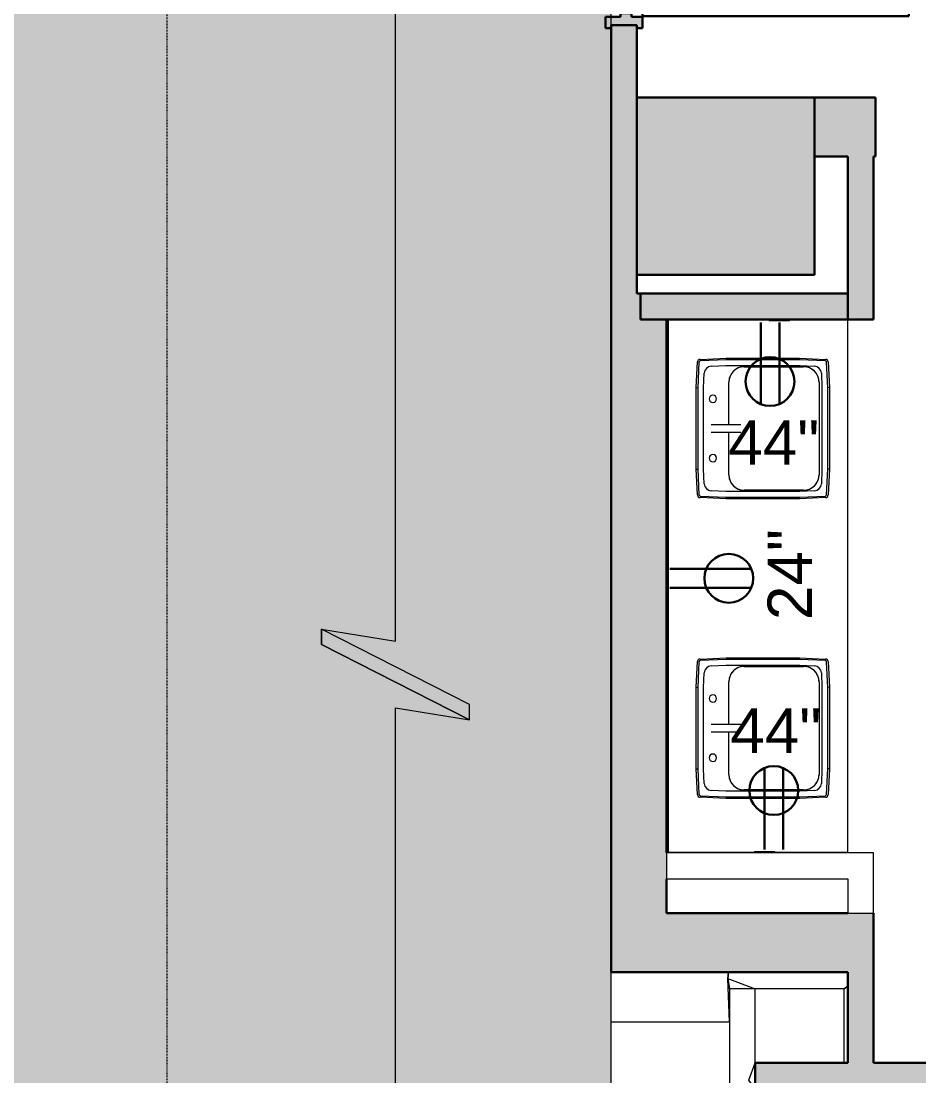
# Model space of a CAD drawing. Header units: inches. Extents: x -3744 to 107, y 238 to 2359.
# Drawn here: x -2957.5 to -2836.1, y 1431.6 to 1574.2 of the extents above; entities that cross this region are included whole.
import ezdxf

# ---------------------------------------------------------------- set-up
doc = ezdxf.new("R2010")
doc.units = ezdxf.units.IN
doc.header["$MEASUREMENT"] = 0
doc.linetypes.add('IMPORT-CENTER2 _2_', pattern=[1.125, 0.75, -0.125, 0.125, -0.125])
doc.linetypes.add('IMPORT-HIDDEN4 _2_', pattern=[0.09375, 0.0625, -0.03125])
for name, color, linetype, lineweight in [('A-ANNO-NOTE', 131, 'Continuous', 18), ('A-DETL-GENF', 92, 'Continuous', 9), ('A-DETL-THIN', 151, 'Continuous', 9), ('A-DOOR', 31, 'Continuous', 18), ('A-Grid', 7, 'IMPORT-CENTER2 _2_', 9), ('A-WALL', 113, 'Continuous', 18), ('A-Wall-Bldg', 7, 'Continuous', 9), ('A-WALL-PATT', 111, 'Continuous', 18), ('core model_dwg', 8, 'Continuous', 9), ('E-ELEC-FIXT', 91, 'Continuous', 18), ('I-WALL', 2, 'Continuous', 18), ('P-SANR-FIXT', 6, 'Continuous', 18), ('Q-CASE', 31, 'Continuous', 9), ('S-COLS', 52, 'Continuous', 18)]:
    doc.layers.add(name, color=color, linetype=linetype, lineweight=lineweight)
doc.styles.add('Swis721 Lt BT', font='swissl.ttf', dxfattribs={"height": 6})

# ---------------------------------------------------------------- blocks, each defined once
blk = doc.blocks.new('Concrete-Rectangular-Column - 24 x 24-6974123-Level 07 POWER _ SIGNAL')
at = {"layer": 'S-COLS', "lineweight": 9}
blk.add_hatch(color=7, dxfattribs=at).paths.add_polyline_path([(7, -12), (12, -12), (12, 12), (-12, 12), (-12, -12)], flags=0)
at = {"layer": 'S-COLS', "color": 8, "lineweight": 30}
for p, q in [((12, 12), (-12, 12)), ((-12, 12), (-12, -12)), ((12, -12), (12, 12)), ((-12, -12), (12, -12))]:
    blk.add_line(p, q, dxfattribs=at)
blk = doc.blocks.new('Door - Single - Solid Door-V12-Level 07 POWER _ SIGNAL')
at = {"layer": 'A-DOOR'}
h = blk.add_hatch(color=250, dxfattribs=at)
h.paths.add_polyline_path([(-15.63, -2.59), (-14.13, -2.59), (-14.13, -1.09), (-13.63, -1.09), (-13.63, 0.41), (-14.13, 0.41), (-14.13, 2.41), (-15.63, 2.41), (-15.63, 1.66), (-15.26, 1.66), (-15.26, -1.84), (-15.63, -1.84)], flags=0)
h.paths.add_polyline_path([(21.62, 0.41), (21.62, -1.09), (22.12, -1.09), (22.12, -2.59), (23.62, -2.59), (23.62, -1.84), (23.24, -1.84), (23.24, 1.66), (23.62, 1.66), (23.62, 2.41), (22.12, 2.41), (22.12, 0.41)], flags=0)
at = {"layer": 'A-DOOR', "color": 8, "lineweight": 30}
for p, q in [((-15.63, 2.41), (-14.13, 2.41)), ((-15.63, 1.66), (-15.63, 2.41)), ((-14.13, 2.41), (-14.13, 0.41)), ((22.12, 2.41), (23.62, 2.41)), ((22.12, 0.41), (22.12, 2.41)), ((23.62, 2.41), (23.62, 1.66)), ((-14.13, 0.41), (-13.63, 0.41)), ((-13.63, 0.41), (-13.63, -1.09)), ((21.62, 0.41), (22.12, 0.41)), ((21.62, -1.09), (21.62, 0.41)), ((-14.13, -1.09), (-14.13, -2.59)), ((-13.63, -1.09), (-14.13, -1.09)), ((22.12, -1.09), (21.62, -1.09)), ((22.12, -2.59), (22.12, -1.09)), ((-15.63, -2.59), (-15.63, -1.84)), ((-14.13, -2.59), (-15.63, -2.59)), ((-12.63, -2.59), (-14.01, -2.59)), ((-14.01, -2.59), (-14.01, -38.59)), ((-12.63, -38.59), (-12.63, -2.59)), ((23.62, -2.59), (22.12, -2.59)), ((23.62, -1.84), (23.62, -2.59)), ((-14.01, -38.59), (-12.63, -38.59))]:
    blk.add_line(p, q, dxfattribs=at)
at = {"layer": 'A-DOOR', "lineweight": 9}
blk.add_arc((-14.01, -2.59), 36, 270, 0.5, dxfattribs=at)
blk = doc.blocks.new('PS - Power Device _Wall Base_ - Duplex-7198575-Level 07 POWER _ SIGNAL')
at = {"layer": 'E-ELEC-FIXT', "lineweight": 9}
for p, q in [((-736.84, 1533.9), (-736.84, 1533.71)), ((-734.09, 1533.71), (-736.84, 1533.71)), ((-734.09, 1533.71), (-734.09, 1533.9))]:
    blk.add_line(p, q, dxfattribs=at)
blk = doc.blocks.new('C-Counter Top - ADJ HEIGHT-7172893-Level 07 POWER _ SIGNAL')
at = {"layer": 'Q-CASE'}
for p, q in [((-47.26, -0.49), (-47.26, -0.75)), ((-47.26, -0.75), (-47.26, -12.38)), ((-47.26, -0.75), (24.74, -0.75)), ((-47.26, -15.13), (-47.26, -25)), ((-47.26, -25), (24.74, -25))]:
    blk.add_line(p, q, dxfattribs=at)
blk = doc.blocks.new('P-Sink-Rectangular - PSR1918-V15-Level 07 POWER _ SIGNAL')
at = {"layer": 'P-SANR-FIXT', "lineweight": 9}
for p, q in [((-8.99, 8.84), (-5.52, 9)), ((-5.51, 8.78), (-8.98, 8.63)), ((-5.52, 9), (5.52, 9)), ((-5.52, 9), (-5.51, 8.78)), ((5.51, 8.78), (-5.51, 8.78)), ((5.52, 9), (5.51, 8.78)), ((8.98, 8.63), (5.51, 8.78)), ((5.52, 9), (8.99, 8.84)), ((-9.5, 4.97), (-9.34, 8.49)), ((-9.13, 8.48), (-9.28, 4.96)), ((-7.47, 7.92), (-5.51, 8)), ((-5.51, 8), (5.51, 8)), ((5.51, 8), (7.47, 7.92)), ((9.28, 4.96), (9.13, 8.48)), ((9.34, 8.49), (9.5, 4.97)), ((-8.5, 5.01), (-8.42, 6.97)), ((8.42, 6.97), (8.5, 5.01)), ((-9.5, 4.97), (-9.28, 4.96)), ((-9.5, -4.97), (-9.5, 4.97)), ((-9.28, 4.96), (-9.28, -4.96)), ((-8.5, -5.01), (-8.5, 5.01)), ((-6.25, 4.6), (-0.49, 4.6)), ((-6.25, 4.6), (-0.49, 4.6)), ((0.48, 4.6), (6.25, 4.6)), ((0.48, 4.6), (6.25, 4.6)), ((8.5, 5.01), (8.5, -5.01)), ((9.5, 4.97), (9.28, 4.96)), ((9.28, -4.96), (9.28, 4.96)), ((9.5, 4.97), (9.5, -4.97)), ((-8.35, -5.5), (-8.35, 2.5)), ((-8.35, -5.5), (-8.35, 2.5)), ((8.35, 2.5), (8.35, -5.5)), ((8.35, 2.5), (8.35, -5.5)), ((-9.5, -4.97), (-9.28, -4.96)), ((-9.34, -8.49), (-9.5, -4.97)), ((-9.28, -4.96), (-9.13, -8.48)), ((-8.42, -6.97), (-8.5, -5.01)), ((8.5, -5.01), (8.42, -6.97)), ((9.13, -8.48), (9.28, -4.96)), ((9.5, -4.97), (9.28, -4.96)), ((9.5, -4.97), (9.34, -8.49)), ((-5.51, -8), (-7.47, -7.92)), ((6.25, -7.6), (-6.25, -7.6)), ((6.25, -7.6), (-6.25, -7.6)), ((5.51, -8), (-5.51, -8)), ((7.47, -7.92), (5.51, -8)), ((-5.52, -9), (-8.99, -8.84)), ((-8.98, -8.63), (-5.51, -8.78)), ((-5.52, -9), (-5.51, -8.78)), ((5.52, -9), (-5.52, -9)), ((-5.51, -8.78), (5.51, -8.78)), ((5.51, -8.78), (8.98, -8.63)), ((5.52, -9), (5.51, -8.78)), ((8.99, -8.84), (5.52, -9))]:
    blk.add_line(p, q, dxfattribs=at)
at = {"layer": 'P-SANR-FIXT', "lineweight": 9, "flags": 128}
for points in [[(-0.5, 6.97), (-0.5, 6.97), (-0.5, 6.96), (-0.5, 6.95), (-0.5, 6.94), (-0.5, 6.93), (-0.5, 6.91), (-0.5, 6.89), (-0.5, 6.87), (-0.5, 6.84), (-0.5, 6.81), (-0.5, 6.78), (-0.5, 6.74), (-0.5, 6.7), (-0.5, 6.66), (-0.5, 6.62), (-0.5, 6.57), (-0.5, 6.52), (-0.5, 6.47), (-0.5, 6.42), (-0.5, 6.36), (-0.5, 6.3), (-0.5, 6.24), (-0.5, 6.18), (-0.5, 6.11), (-0.5, 6.05), (-0.5, 5.98), (-0.5, 5.91), (-0.5, 5.84), (-0.5, 5.77), (-0.5, 5.69), (-0.5, 5.62), (-0.5, 5.54), (-0.5, 5.46), (-0.5, 5.39), (-0.5, 5.31), (-0.5, 5.23), (-0.5, 5.15), (-0.5, 5.07), (-0.5, 4.99), (-0.5, 4.91), (-0.5, 4.83), (-0.5, 4.75), (-0.5, 4.67), (-0.5, 4.59), (-0.5, 4.51), (-0.5, 4.44), (-0.5, 4.36), (-0.5, 4.28), (-0.5, 4.21), (-0.5, 4.13), (-0.5, 4.06), (-0.5, 3.99), (-0.5, 3.92), (-0.5, 3.86), (-0.5, 3.79), (-0.5, 3.73), (-0.5, 3.66), (-0.5, 3.61), (-0.5, 3.55), (-0.5, 3.49), (-0.5, 3.44), (-0.5, 3.39), (-0.5, 3.34), (-0.5, 3.3), (-0.5, 3.25), (-0.5, 3.21), (-0.5, 3.18), (-0.5, 3.14), (-0.5, 3.11), (-0.5, 3.08), (-0.5, 3.06), (-0.5, 3.04), (-0.5, 3.02), (-0.5, 3), (-0.5, 2.99), (-0.5, 2.98), (-0.5, 2.97), (-0.5, 2.97), (-0.5, 2.97)], [(0.5, 2.97), (0.5, 2.97), (0.5, 2.97), (0.5, 2.98), (0.5, 2.99), (0.5, 3.01), (0.5, 3.02), (0.5, 3.05), (0.5, 3.07), (0.5, 3.1), (0.5, 3.13), (0.5, 3.16), (0.5, 3.19), (0.5, 3.23), (0.5, 3.27), (0.5, 3.32), (0.5, 3.36), (0.5, 3.41), (0.5, 3.46), (0.5, 3.52), (0.5, 3.57), (0.5, 3.63), (0.5, 3.69), (0.5, 3.76), (0.5, 3.82), (0.5, 3.89), (0.5, 3.95), (0.5, 4.02), (0.5, 4.1), (0.5, 4.17), (0.5, 4.24), (0.5, 4.32), (0.5, 4.39), (0.5, 4.47), (0.5, 4.55), (0.5, 4.63), (0.5, 4.71), (0.5, 4.79), (0.5, 4.87), (0.5, 4.95), (0.5, 5.03), (0.5, 5.11), (0.5, 5.19), (0.5, 5.26), (0.5, 5.34), (0.5, 5.42), (0.5, 5.5), (0.5, 5.58), (0.5, 5.65), (0.5, 5.73), (0.5, 5.8), (0.5, 5.87), (0.5, 5.94), (0.5, 6.01), (0.5, 6.08), (0.5, 6.14), (0.5, 6.21), (0.5, 6.27), (0.5, 6.33), (0.5, 6.39), (0.5, 6.44), (0.5, 6.49), (0.5, 6.55), (0.5, 6.59), (0.5, 6.64), (0.5, 6.68), (0.5, 6.72), (0.5, 6.76), (0.5, 6.79), (0.5, 6.82), (0.5, 6.85), (0.5, 6.88), (0.5, 6.9), (0.5, 6.92), (0.5, 6.93), (0.5, 6.95), (0.5, 6.96), (0.5, 6.96), (0.5, 6.97), (0.5, 6.97)]]:
    blk.add_lwpolyline(points, dxfattribs=at)
at = {"layer": 'P-SANR-FIXT', "lineweight": 9}
for centre, radius, start, end in [((-8.97, 8.47), 0.371, 92.5667, 177.4333), ((-8.97, 8.47), 0.156, 92.5667, 177.4333), ((8.97, 8.47), 0.156, 2.5667, 87.4333), ((8.97, 8.47), 0.371, 2.5667, 87.4333), ((-7.42, 6.92), 0.995, 92.5667, 177.4333), ((-4, 6.75), 0.5, 360, 180), ((4, 6.75), 0.5, 360, 180), ((7.42, 6.92), 0.995, 2.5667, 87.4333), ((-4, 6.75), 0.5, 180, 360), ((4, 6.75), 0.5, 180, 360), ((-6.25, 2.5), 2.1, 90, 180), ((-6.25, 2.5), 2.1, 90, 180), ((-6.25, 2.5), 2.1, 115.0288, 154.9712), ((-6.25, 2.5), 2.1, 90, 109.9712), ((6.25, 2.5), 2.1, 70.0288, 90), ((6.25, 2.5), 2.1, 0, 90), ((6.25, 2.5), 2.1, 0, 90), ((6.25, 2.5), 2.1, 25.0288, 64.1946), ((-6.25, 2.5), 2.1, 160.0288, 180), ((6.25, 2.5), 2.1, 0, 19.9712), ((-6.25, -5.5), 2.1, 180, 199.9712), ((-6.25, -5.5), 2.1, 180, 270), ((-6.25, -5.5), 2.1, 180, 270), ((6.25, -5.5), 2.1, 270, 360), ((6.25, -5.5), 2.1, 270, 360), ((6.25, -5.5), 2.1, 340.0288, 360), ((-7.42, -6.92), 0.995, 182.5667, 267.4333), ((-6.25, -5.5), 2.1, 205.0288, 244.9712), ((6.25, -5.5), 2.1, 295.8054, 334.9712), ((7.42, -6.92), 0.995, 272.5667, 357.4333), ((-8.97, -8.47), 0.371, 182.5667, 267.4333), ((-8.97, -8.47), 0.156, 182.5667, 267.4333), ((-6.25, -5.5), 2.1, 250.0288, 270), ((6.25, -5.5), 2.1, 270, 289.9712), ((8.97, -8.47), 0.156, 272.5667, 357.4333), ((8.97, -8.47), 0.371, 272.5667, 357.4333)]:
    blk.add_arc(centre, radius, start, end, dxfattribs=at)
blk = doc.blocks.new('P-Sink-Rectangular - PSR1918-V7-Level 07 POWER _ SIGNAL')
at = {"layer": 'P-SANR-FIXT', "lineweight": 9}
for p, q in [((-8.99, 8.84), (-5.52, 9)), ((-5.51, 8.78), (-8.98, 8.63)), ((-5.52, 9), (5.52, 9)), ((-5.52, 9), (-5.51, 8.78)), ((5.51, 8.78), (-5.51, 8.78)), ((5.52, 9), (5.51, 8.78)), ((8.98, 8.63), (5.51, 8.78)), ((5.52, 9), (8.99, 8.84)), ((-9.5, 4.97), (-9.34, 8.49)), ((-9.13, 8.48), (-9.28, 4.96)), ((-7.47, 7.92), (-5.51, 8)), ((-5.51, 8), (5.51, 8)), ((5.51, 8), (7.47, 7.92)), ((9.28, 4.96), (9.13, 8.48)), ((9.34, 8.49), (9.5, 4.97)), ((-8.5, 5.01), (-8.42, 6.97)), ((8.42, 6.97), (8.5, 5.01)), ((-9.5, 4.97), (-9.28, 4.96)), ((-9.5, -4.97), (-9.5, 4.97)), ((-9.28, 4.96), (-9.28, -4.96)), ((-8.5, -5.01), (-8.5, 5.01)), ((-6.25, 4.6), (-0.49, 4.6)), ((-6.25, 4.6), (-0.49, 4.6)), ((0.48, 4.6), (6.25, 4.6)), ((0.48, 4.6), (6.25, 4.6)), ((8.5, 5.01), (8.5, -5.01)), ((9.5, 4.97), (9.28, 4.96)), ((9.28, -4.96), (9.28, 4.96)), ((9.5, 4.97), (9.5, -4.97)), ((-8.35, -5.5), (-8.35, 2.5)), ((-8.35, -5.5), (-8.35, 2.5)), ((8.35, 2.5), (8.35, -5.5)), ((8.35, 2.5), (8.35, -5.5)), ((-9.5, -4.97), (-9.28, -4.96)), ((-9.34, -8.49), (-9.5, -4.97)), ((-9.28, -4.96), (-9.13, -8.48)), ((-8.42, -6.97), (-8.5, -5.01)), ((8.5, -5.01), (8.42, -6.97)), ((9.13, -8.48), (9.28, -4.96)), ((9.5, -4.97), (9.28, -4.96)), ((9.5, -4.97), (9.34, -8.49)), ((-5.51, -8), (-7.47, -7.92)), ((6.25, -7.6), (-6.25, -7.6)), ((6.25, -7.6), (-6.25, -7.6)), ((5.51, -8), (-5.51, -8)), ((7.47, -7.92), (5.51, -8)), ((-5.52, -9), (-8.99, -8.84)), ((-8.98, -8.63), (-5.51, -8.78)), ((-5.52, -9), (-5.51, -8.78)), ((5.52, -9), (-5.52, -9)), ((-5.51, -8.78), (5.51, -8.78)), ((5.51, -8.78), (8.98, -8.63)), ((5.52, -9), (5.51, -8.78)), ((8.99, -8.84), (5.52, -9))]:
    blk.add_line(p, q, dxfattribs=at)
at = {"layer": 'P-SANR-FIXT', "lineweight": 9, "flags": 128}
for points in [[(-0.5, 6.97), (-0.5, 6.97), (-0.5, 6.96), (-0.5, 6.95), (-0.5, 6.94), (-0.5, 6.93), (-0.5, 6.91), (-0.5, 6.89), (-0.5, 6.87), (-0.5, 6.84), (-0.5, 6.81), (-0.5, 6.78), (-0.5, 6.74), (-0.5, 6.7), (-0.5, 6.66), (-0.5, 6.62), (-0.5, 6.57), (-0.5, 6.52), (-0.5, 6.47), (-0.5, 6.42), (-0.5, 6.36), (-0.5, 6.3), (-0.5, 6.24), (-0.5, 6.18), (-0.5, 6.11), (-0.5, 6.05), (-0.5, 5.98), (-0.5, 5.91), (-0.5, 5.84), (-0.5, 5.77), (-0.5, 5.69), (-0.5, 5.62), (-0.5, 5.54), (-0.5, 5.46), (-0.5, 5.39), (-0.5, 5.31), (-0.5, 5.23), (-0.5, 5.15), (-0.5, 5.07), (-0.5, 4.99), (-0.5, 4.91), (-0.5, 4.83), (-0.5, 4.75), (-0.5, 4.67), (-0.5, 4.59), (-0.5, 4.51), (-0.5, 4.44), (-0.5, 4.36), (-0.5, 4.28), (-0.5, 4.21), (-0.5, 4.13), (-0.5, 4.06), (-0.5, 3.99), (-0.5, 3.92), (-0.5, 3.86), (-0.5, 3.79), (-0.5, 3.73), (-0.5, 3.66), (-0.5, 3.61), (-0.5, 3.55), (-0.5, 3.49), (-0.5, 3.44), (-0.5, 3.39), (-0.5, 3.34), (-0.5, 3.3), (-0.5, 3.25), (-0.5, 3.21), (-0.5, 3.18), (-0.5, 3.14), (-0.5, 3.11), (-0.5, 3.08), (-0.5, 3.06), (-0.5, 3.04), (-0.5, 3.02), (-0.5, 3), (-0.5, 2.99), (-0.5, 2.98), (-0.5, 2.97), (-0.5, 2.97), (-0.5, 2.97)], [(0.5, 2.97), (0.5, 2.97), (0.5, 2.97), (0.5, 2.98), (0.5, 2.99), (0.5, 3.01), (0.5, 3.02), (0.5, 3.05), (0.5, 3.07), (0.5, 3.1), (0.5, 3.13), (0.5, 3.16), (0.5, 3.19), (0.5, 3.23), (0.5, 3.27), (0.5, 3.32), (0.5, 3.36), (0.5, 3.41), (0.5, 3.46), (0.5, 3.52), (0.5, 3.57), (0.5, 3.63), (0.5, 3.69), (0.5, 3.76), (0.5, 3.82), (0.5, 3.89), (0.5, 3.95), (0.5, 4.02), (0.5, 4.1), (0.5, 4.17), (0.5, 4.24), (0.5, 4.32), (0.5, 4.39), (0.5, 4.47), (0.5, 4.55), (0.5, 4.63), (0.5, 4.71), (0.5, 4.79), (0.5, 4.87), (0.5, 4.95), (0.5, 5.03), (0.5, 5.11), (0.5, 5.19), (0.5, 5.26), (0.5, 5.34), (0.5, 5.42), (0.5, 5.5), (0.5, 5.58), (0.5, 5.65), (0.5, 5.73), (0.5, 5.8), (0.5, 5.87), (0.5, 5.94), (0.5, 6.01), (0.5, 6.08), (0.5, 6.14), (0.5, 6.21), (0.5, 6.27), (0.5, 6.33), (0.5, 6.39), (0.5, 6.44), (0.5, 6.49), (0.5, 6.55), (0.5, 6.59), (0.5, 6.64), (0.5, 6.68), (0.5, 6.72), (0.5, 6.76), (0.5, 6.79), (0.5, 6.82), (0.5, 6.85), (0.5, 6.88), (0.5, 6.9), (0.5, 6.92), (0.5, 6.93), (0.5, 6.95), (0.5, 6.96), (0.5, 6.96), (0.5, 6.97), (0.5, 6.97)]]:
    blk.add_lwpolyline(points, dxfattribs=at)
at = {"layer": 'P-SANR-FIXT', "lineweight": 9}
for centre, radius, start, end in [((-8.97, 8.47), 0.371, 92.5667, 177.4333), ((-8.97, 8.47), 0.156, 92.5667, 177.4333), ((8.97, 8.47), 0.156, 2.5667, 87.4333), ((8.97, 8.47), 0.371, 2.5667, 87.4333), ((-7.42, 6.92), 0.995, 92.5667, 177.4333), ((-4, 6.75), 0.5, 360, 180), ((4, 6.75), 0.5, 360, 180), ((7.42, 6.92), 0.995, 2.5667, 87.4333), ((-4, 6.75), 0.5, 180, 360), ((4, 6.75), 0.5, 180, 360), ((-6.25, 2.5), 2.1, 90, 180), ((-6.25, 2.5), 2.1, 90, 180), ((-6.25, 2.5), 2.1, 115.0288, 154.9712), ((-6.25, 2.5), 2.1, 90, 109.9712), ((6.25, 2.5), 2.1, 70.0288, 90), ((6.25, 2.5), 2.1, 0, 90), ((6.25, 2.5), 2.1, 0, 90), ((6.25, 2.5), 2.1, 25.0288, 64.9712), ((-6.25, 2.5), 2.1, 160.0288, 180), ((6.25, 2.5), 2.1, 0, 19.9712), ((-6.25, -5.5), 2.1, 180, 199.9712), ((-6.25, -5.5), 2.1, 180, 270), ((-6.25, -5.5), 2.1, 180, 270), ((6.25, -5.5), 2.1, 270, 360), ((6.25, -5.5), 2.1, 270, 360), ((6.25, -5.5), 2.1, 340.0288, 360), ((-7.42, -6.92), 0.995, 182.5667, 267.4333), ((-6.25, -5.5), 2.1, 205.0288, 244.9712), ((6.25, -5.5), 2.1, 295.0288, 334.9712), ((7.42, -6.92), 0.995, 272.5667, 357.4333), ((-8.97, -8.47), 0.371, 182.5667, 267.4333), ((-8.97, -8.47), 0.156, 182.5667, 267.4333), ((-6.25, -5.5), 2.1, 250.0288, 270), ((6.25, -5.5), 2.1, 270, 289.9712), ((8.97, -8.47), 0.156, 272.5667, 357.4333), ((8.97, -8.47), 0.371, 272.5667, 357.4333)]:
    blk.add_arc(centre, radius, start, end, dxfattribs=at)
blk = doc.blocks.new('core model_dwg_1300 Eye - 5th Floor-6996771-Level 07 POWER _ SIGNAL')
at = {"layer": 'A-Grid'}
blk.add_line((-2877.72, 1387.9), (-2877.72, 1445.65), dxfattribs=at)
at = {"layer": 'A-Wall-Bldg'}
blk.add_line((-2858.22, 1433.4), (-2858.22, 1443.4), dxfattribs=at)
at = {"layer": 'A-Wall-Bldg', "linetype": 'IMPORT-HIDDEN4 _2_', "flags": 128}
blk.add_lwpolyline([(-2877.72, 1012.9), (-2937.72, 1012.9), (-2937.72, 1696.15), (-2877.72, 1696.15)], dxfattribs=at)
at = {"layer": 'A-Wall-Bldg', "flags": 128}
for points in [[(-2846.22, 1433.4), (-2846.22, 1443.4), (-2861.72, 1443.4), (-2861.72, 1438.9), (-2877.72, 1438.9), (-2877.72, 1445.65)], [(-2861.72, 1438.9), (-2861.72, 1429.9), (-2861.72, 1387.9)]]:
    blk.add_lwpolyline(points, dxfattribs=at)
at = {"layer": 'A-WALL-PATT', "color": 7, "lineweight": 9, "flags": 128}
for points in [[(-2877.72, 1438.9), (-2877.72, 1443.4), (-2877.72, 1444.82), (-2877.72, 1445.65)], [(-2861.72, 1443.4), (-2861.89, 1444.71), (-2861.91, 1444.82), (-2861.83, 1445.65)], [(-2861.83, 1445.65), (-2861.91, 1444.82), (-2861.72, 1443.4), (-2861.72, 1438.9), (-2861.91, 1444.82), (-2861.72, 1444.74), (-2858.22, 1443.4)], [(-2858.22, 1429.9), (-2859.09, 1431.06), (-2858.22, 1433.4)]]:
    blk.add_lwpolyline(points, dxfattribs=at)
blk.add_lwpolyline([(-2845.72, 1443.79), (-2846.22, 1443.4)], close=True, dxfattribs=at)
blk = doc.blocks.new('core model_dwg-6996768-Level 07 POWER _ SIGNAL')
blk.add_blockref('core model_dwg_1300 Eye - 5th Floor-6996771-Level 07 POWER _ SIGNAL', (0, 0))
blk = doc.blocks.new('IA Break Line - IA Break Line-7116237-Level 07 POWER _ SIGNAL')
at = {"layer": 'A-ANNO-NOTE', "lineweight": 9}
blk.add_hatch(color=256, dxfattribs=at).paths.add_polyline_path([(-0.0954, -0.1563), (0.0636, 0.1563), (0.0954, 0.1563), (-0.0636, -0.1563)], flags=0)
for p, q in [((0.0636, 0.1563), (-0.0954, -0.1563)), ((0.0954, 0.1563), (-0.0636, -0.1563)), ((-0.0636, -0.1563), (0.0954, 0.1563)), ((0.0954, 0.1563), (0.0636, 0.1563)), ((0.0706, 0), (0.0954, 0.1563)), ((0.0706, 0), (0.0954, 0.1563)), ((-0.0706, 0), (-4.5, 0)), ((-0.0706, 0), (-4.5, 0)), ((-0.0954, -0.1563), (-0.0706, 0)), ((-0.0954, -0.1563), (-0.0706, 0)), ((4.5, 0), (0.0706, 0)), ((4.5, 0), (0.0706, 0)), ((-0.0636, -0.1563), (-0.0954, -0.1563)), ((-0.0954, -0.1563), (-0.0636, -0.1563))]:
    blk.add_line(p, q, dxfattribs=at)

msp = doc.modelspace()

# ---------------------------------------------------------------- hatches: boundary and pattern name
at = {"layer": 'A-DETL-GENF'}
h = msp.add_hatch(color=9, dxfattribs=at)
h.paths.add_polyline_path([(17.53, 364.9), (17.53, 682.08), (1.53, 682.08), (1.53, 699.9), (-11.09, 699.9), (-11.09, 723.9), (1.53, 723.9), (1.53, 741.71), (17.53, 741.71), (17.53, 1043.71), (-295.09, 1043.71), (-295.09, 1026.58), (-295.24, 1026.23), (-295.59, 1026.08), (-336.59, 1026.08), (-336.59, 1010.58), (-367.41, 1010.58), (-367.41, 1041.58), (-352.09, 1041.58), (-352.09, 1083.08), (-334.47, 1083.08), (-334.47, 1325.08), (-350.47, 1325.08), (-350.47, 1342.9), (-363.09, 1342.9), (-363.09, 1366.9), (-350.47, 1366.9), (-350.47, 1384.71), (-334.47, 1384.71), (-334.47, 1685.08), (-350.47, 1685.08), (-350.47, 1702.9), (-363.09, 1702.9), (-363.09, 1726.9), (-350.47, 1726.9), (-350.47, 1744.71), (-334.47, 1744.71), (-334.47, 2045.08), (-350.47, 2045.08), (-350.47, 2067.08), (-364.09, 2067.08), (-364.09, 2080.71), (-387.53, 2080.71), (-387.53, 2096.71), (-687.9, 2096.71), (-687.9, 2080.71), (-705.72, 2080.71), (-705.72, 2068.08), (-729.72, 2068.08), (-729.72, 2080.71), (-747.53, 2080.71), (-747.53, 2096.71), (-1047.9, 2096.71), (-1047.9, 2080.71), (-1065.72, 2080.71), (-1065.72, 2068.08), (-1089.72, 2068.08), (-1089.72, 2080.71), (-1107.53, 2080.71), (-1107.53, 2096.71), (-1414.47, 2096.71), (-1414.47, 2080.71), (-1437.9, 2080.71), (-1437.9, 2061.08), (-1467.53, 2061.08), (-1467.53, 1854.9), (-2127.9, 1854.9), (-2127.9, 2061.08), (-2157.53, 2061.08), (-2157.53, 2080.71), (-2180.97, 2080.71), (-2180.97, 2096.71), (-2487.9, 2096.71), (-2487.9, 2080.71), (-2505.72, 2080.71), (-2505.72, 2068.08), (-2529.72, 2068.08), (-2529.72, 2080.71), (-2547.53, 2080.71), (-2547.53, 2096.71), (-2860.09, 2096.71), (-2860.09, 2260.21), (-3613.29, 2260.21), (-3613.29, 1886.27), (-3565.29, 1886.27), (-3565.29, 1702.15), (-3538.29, 1702.15), (-3538.29, 1641.65), (-3565.29, 1641.65), (-3565.29, 1462.15), (-3538.29, 1462.15), (-3538.29, 1401.65), (-3565.29, 1401.65), (-3565.29, 1222.15), (-3538.29, 1222.15), (-3538.29, 1161.65), (-3565.29, 1161.65), (-3565.29, 982.15), (-3538.29, 982.15), (-3538.29, 921.65), (-3565.29, 921.65), (-3565.29, 737.52), (-3613.29, 737.52), (-3613.29, 364.9), (-3212.09, 364.9), (-3212.09, 412.9), (-3027.97, 412.9), (-3027.97, 439.9), (-2967.47, 439.9), (-2967.47, 412.9), (-2787.97, 412.9), (-2787.97, 439.9), (-2727.47, 439.9), (-2727.47, 412.9), (-2547.97, 412.9), (-2547.97, 439.9), (-2487.47, 439.9), (-2487.47, 412.9), (-2307.97, 412.9), (-2307.97, 439.9), (-2247.47, 439.9), (-2247.47, 412.9), (-2067.97, 412.9), (-2067.97, 439.9), (-2007.47, 439.9), (-2007.47, 412.9), (-1827.97, 412.9), (-1827.97, 439.9), (-1767.47, 439.9), (-1767.47, 412.9), (-1587.97, 412.9), (-1587.97, 439.9), (-1527.47, 439.9), (-1527.47, 412.9), (-1347.97, 412.9), (-1347.97, 439.9), (-1287.47, 439.9), (-1287.47, 412.9), (-1107.97, 412.9), (-1107.97, 439.9), (-1047.47, 439.9), (-1047.47, 412.9), (-867.97, 412.9), (-867.97, 439.9), (-807.47, 439.9), (-807.47, 412.9), (-627.97, 412.9), (-627.97, 439.9), (-567.47, 439.9), (-567.47, 412.9), (-383.34, 412.9), (-383.34, 364.9), (13.03, 364.9)], flags=0)
h.paths.add_polyline_path([(-3608.77, 369.4), (-3608.77, 393.4), (-3584.77, 393.4), (-3584.77, 369.4)], flags=0)
h.paths.add_polyline_path([(-10.97, 376.27), (-10.97, 400.27), (13.03, 400.27), (13.03, 376.27)], flags=0)
h.paths.add_polyline_path([(-345.72, 378.52), (-369.72, 378.52), (-369.72, 429.9), (-345.72, 429.9), (-345.72, 400.27)], flags=0)
h.paths.add_polyline_path([(-3249.72, 378.52), (-3249.72, 429.9), (-3225.72, 429.9), (-3225.72, 378.52)], flags=0)
h.paths.add_polyline_path([(-3565.29, 699.9), (-3599.66, 699.9), (-3599.66, 723.9), (-3548.29, 723.9), (-3548.29, 699.9)], flags=0)
h.paths.add_polyline_path([(-369.72, 778.9), (-369.72, 802.9), (-345.72, 802.9), (-345.72, 778.9), (-354.98, 778.9)], flags=0)
h.paths.add_polyline_path([(-741.72, 778.9), (-741.72, 802.9), (-717.72, 802.9), (-717.72, 778.9)], flags=0)
h.paths.add_polyline_path([(-1069.72, 778.9), (-1077.72, 778.9), (-1077.72, 802.9), (-1053.72, 802.9), (-1053.72, 778.9)], flags=0)
h.paths.add_polyline_path([(-1297.72, 778.9), (-1321.72, 778.9), (-1321.72, 802.9), (-1297.72, 802.9)], flags=0)
h.paths.add_polyline_path([(-1569.72, 778.9), (-1569.72, 802.9), (-1545.72, 802.9), (-1545.72, 778.9)], flags=0)
h.paths.add_polyline_path([(-1785.72, 778.9), (-1809.72, 778.9), (-1809.72, 802.9), (-1785.72, 802.9)], flags=0)
h.paths.add_polyline_path([(-2025.72, 778.9), (-2049.72, 778.9), (-2049.72, 802.9), (-2025.72, 802.9)], flags=0)
h.paths.add_polyline_path([(-2297.72, 778.9), (-2297.72, 802.9), (-2273.72, 802.9), (-2273.72, 778.9)], flags=0)
h.paths.add_polyline_path([(-2541.72, 778.9), (-2541.72, 802.9), (-2517.72, 802.9), (-2517.72, 778.9), (-2529.72, 778.9)], flags=0)
h.paths.add_polyline_path([(-2853.72, 778.9), (-2877.72, 778.9), (-2877.72, 802.9), (-2853.72, 802.9)], flags=0)
h.paths.add_polyline_path([(-3187.97, 778.9), (-3211.97, 778.9), (-3211.97, 802.9), (-3187.97, 802.9)], flags=0)
h.paths.add_polyline_path([(-2736.22, 941.4), (-2877.72, 941.4), (-2877.72, 1015.27), (-2878.47, 1015.27), (-2878.47, 1016.77), (-2876.97, 1016.77), (-2876.97, 1017.27), (-2875.47, 1017.27), (-2875.47, 1016.77), (-2873.47, 1016.77), (-2873.47, 1015.27), (-2874.22, 1015.27), (-2874.22, 1012.9), (-2850.22, 1012.9), (-2850.22, 988.9), (-2874.22, 988.9), (-2874.22, 944.9), (-2748.22, 944.9), (-2748.22, 1072.9), (-2874.22, 1072.9), (-2874.22, 1054.52), (-2873.47, 1054.52), (-2873.47, 1053.02), (-2875.47, 1053.02), (-2875.47, 1052.52), (-2876.97, 1052.52), (-2876.97, 1053.02), (-2878.47, 1053.02), (-2878.47, 1054.52), (-2877.72, 1054.52), (-2877.72, 1080.9), (-2517.72, 1080.9), (-2517.72, 941.4), (-2541.72, 941.4)], flags=0)
h.paths.add_polyline_path([(-2732.38, 944.9), (-2529.72, 944.9), (-2529.72, 967.9), (-2532.47, 967.9), (-2532.47, 972.4), (-2735.97, 972.4), (-2735.97, 945.15), (-2736.22, 945.15), (-2736.22, 944.9)], flags=0)
h.paths.add_polyline_path([(-859.47, 945.15), (-859.47, 981.15), (-847.22, 981.15), (-847.22, 945.15), (-850.72, 945.15)], flags=0)
h.paths.add_polyline_path([(-1062.97, 967.9), (-1075.22, 967.9), (-1075.22, 1003.9), (-1062.97, 1003.9)], flags=0)
h.paths.add_polyline_path([(-2735.97, 975.9), (-2532.47, 975.9), (-2532.47, 1003.9), (-2529.72, 1003.9), (-2529.72, 1042.4), (-2532.47, 1042.4), (-2532.47, 1072.9), (-2735.97, 1072.9), (-2735.97, 1036.9), (-2736.22, 1036.9), (-2736.22, 981.15), (-2735.97, 981.15), (-2735.97, 976.54)], flags=0)
h.paths.add_polyline_path([(-745.22, 988.9), (-745.22, 1012.9), (-721.22, 1012.9), (-721.22, 988.9), (-741.72, 988.9)], flags=0)
h.paths.add_polyline_path([(-1321.72, 1012.9), (-1321.72, 1036.9), (-1297.72, 1036.9), (-1297.72, 1012.9)], flags=0)
h.paths.add_polyline_path([(-10.97, 1013.9), (-10.97, 1037.9), (13.03, 1037.9), (13.03, 1013.9), (-1.41, 1013.9)], flags=0)
h.paths.add_polyline_path([(-1545.72, 1018.9), (-1569.72, 1018.9), (-1569.72, 1042.9), (-1545.72, 1042.9), (-1545.72, 1036.9)], flags=0)
h.paths.add_polyline_path([(-3187.97, 1018.9), (-3211.97, 1018.9), (-3211.97, 1042.9), (-3187.97, 1042.9)], flags=0)
h.paths.add_polyline_path([(-1809.72, 1018.9), (-1809.72, 1042.9), (-1785.72, 1042.9), (-1785.72, 1018.9)], flags=0)
h.paths.add_polyline_path([(-2025.72, 1018.9), (-2049.72, 1018.9), (-2049.72, 1042.9), (-2025.72, 1042.9)], flags=0)
h.paths.add_polyline_path([(-2265.72, 1018.9), (-2289.72, 1018.9), (-2289.72, 1042.9), (-2265.72, 1042.9)], flags=0)
h.paths.add_polyline_path([(-859.47, 1036.9), (-859.47, 1072.9), (-847.22, 1072.9), (-847.22, 1036.9), (-850.72, 1036.9)], flags=0)
h.paths.add_polyline_path([(-1075.22, 1042.4), (-1075.22, 1078.4), (-1062.97, 1078.4), (-1062.97, 1042.4), (-1069.72, 1042.4)], flags=0)
h.paths.add_polyline_path([(-847.22, 1220.9), (-1077.72, 1220.9), (-1077.72, 1353.94), (-1078.47, 1353.94), (-1078.47, 1355.44), (-1076.97, 1355.44), (-1076.97, 1355.94), (-1075.47, 1355.94), (-1075.47, 1355.44), (-1068.97, 1355.44), (-1068.97, 1353.94), (-1069.72, 1353.94), (-1069.72, 1325.9), (-987.72, 1325.9), (-987.72, 1403.82), (-994.28, 1403.82), (-994.28, 1403.07), (-995.78, 1403.07), (-995.78, 1404.57), (-996.28, 1404.57), (-996.28, 1406.57), (-995.78, 1406.57), (-995.78, 1408.07), (-994.28, 1408.07), (-994.28, 1407.32), (-987.72, 1407.32), (-987.72, 1429.9), (-1051.22, 1429.9), (-1051.22, 1407.32), (-1045.65, 1407.32), (-1045.65, 1408.07), (-1044.15, 1408.07), (-1044.15, 1406.57), (-1043.65, 1406.57), (-1043.65, 1404.57), (-1044.15, 1404.57), (-1044.15, 1403.07), (-1045.65, 1403.07), (-1045.65, 1403.82), (-1069.72, 1403.82), (-1069.72, 1393.19), (-1068.97, 1393.19), (-1068.97, 1391.69), (-1075.47, 1391.69), (-1075.47, 1391.19), (-1076.97, 1391.19), (-1076.97, 1391.69), (-1078.47, 1391.69), (-1078.47, 1393.19), (-1077.72, 1393.19), (-1077.72, 1478.27), (-1078.47, 1478.27), (-1078.47, 1479.77), (-1071.97, 1479.77), (-1071.97, 1480.27), (-1070.47, 1480.27), (-1070.47, 1479.77), (-1068.97, 1479.77), (-1068.97, 1478.27), (-1069.72, 1478.27), (-1069.72, 1433.4), (-901.83, 1433.4), (-901.83, 1525.4), (-905.97, 1525.4), (-905.97, 1560.13), (-901.83, 1560.13), (-901.83, 1561.47), (-955.2, 1561.47), (-955.2, 1525.4), (-958.7, 1525.4), (-958.7, 1561.47), (-989.8, 1561.47), (-989.8, 1525.4), (-993.3, 1525.4), (-993.3, 1561.47), (-1069.72, 1561.47), (-1069.72, 1560.13), (-1062.97, 1560.13), (-1062.97, 1525.4), (-1069.72, 1525.4), (-1069.72, 1517.52), (-1068.97, 1517.52), (-1068.97, 1516.02), (-1070.47, 1516.02), (-1070.47, 1515.52), (-1071.97, 1515.52), (-1071.97, 1516.02), (-1078.47, 1516.02), (-1078.47, 1517.52), (-1077.72, 1517.52), (-1077.72, 1577.4), (-1078.08, 1577.4), (-1078.08, 1708.15), (-1077.72, 1708.15), (-1077.72, 1762.15), (-1069.72, 1762.15), (-1069.72, 1744.15), (-1062.97, 1744.15), (-1062.97, 1708.15), (-732.47, 1708.15), (-732.47, 1744.15), (-720.22, 1744.15), (-720.22, 1708.15), (-717.72, 1708.15), (-717.72, 1696.15), (-714.97, 1696.15), (-714.97, 1692.27), (-714.22, 1692.27), (-714.22, 1690.77), (-717.72, 1690.77), (-717.72, 1654.52), (-714.22, 1654.52), (-714.22, 1653.02), (-714.97, 1653.02), (-714.97, 1613.77), (-714.22, 1613.77), (-714.22, 1612.27), (-717.72, 1612.27), (-717.72, 1576.02), (-714.22, 1576.02), (-714.22, 1574.52), (-714.97, 1574.52), (-714.97, 1536.9), (-717.72, 1536.9), (-717.72, 1429.9), (-733.72, 1429.9), (-733.72, 1387.9), (-717.72, 1387.9), (-717.72, 1380.77), (-716.97, 1380.77), (-716.97, 1379.77), (-717.22, 1379.65), (-716.97, 1379.27), (-717.63, 1379.27), (-717.72, 1379.4), (-721.22, 1379.4), (-721.3, 1379.27), (-721.97, 1379.27), (-721.72, 1379.65), (-721.97, 1379.77), (-721.97, 1380.77), (-721.22, 1380.77), (-721.22, 1384.4), (-752.72, 1384.4), (-752.72, 1348.4), (-721.22, 1348.4), (-721.22, 1352.9), (-717.72, 1352.9), (-717.72, 1272.52), (-716.97, 1272.52), (-716.97, 1271.02), (-718.97, 1271.02), (-718.97, 1270.52), (-720.47, 1270.52), (-720.47, 1271.02), (-721.97, 1271.02), (-721.97, 1272.52), (-721.22, 1272.52), (-721.22, 1275.15), (-756.22, 1275.15), (-756.22, 1420.4), (-847.22, 1420.4), (-847.22, 1228.9), (-721.22, 1228.9), (-721.22, 1233.27), (-721.97, 1233.27), (-721.97, 1234.77), (-720.47, 1234.77), (-720.47, 1235.27), (-718.97, 1235.27), (-718.97, 1234.77), (-716.97, 1234.77), (-716.97, 1233.27), (-717.72, 1233.27), (-717.72, 1220.9), (-795.28, 1220.9)], flags=0)
h.paths.add_polyline_path([(-2529.72, 1220.9), (-2877.72, 1220.9), (-2877.72, 1234.27), (-2878.47, 1234.27), (-2878.47, 1235.77), (-2876.47, 1235.77), (-2876.47, 1236.27), (-2874.97, 1236.27), (-2874.97, 1235.77), (-2873.47, 1235.77), (-2873.47, 1234.27), (-2874.22, 1234.27), (-2874.22, 1228.9), (-2748.22, 1228.9), (-2748.22, 1419.9), (-2839.22, 1419.9), (-2839.22, 1275.15), (-2874.22, 1275.15), (-2874.22, 1273.52), (-2873.47, 1273.52), (-2873.47, 1272.02), (-2874.97, 1272.02), (-2874.97, 1271.52), (-2876.47, 1271.52), (-2876.47, 1272.02), (-2878.47, 1272.02), (-2878.47, 1273.52), (-2877.72, 1273.52), (-2877.72, 1352.77), (-2878.47, 1352.77), (-2878.47, 1354.27), (-2876.97, 1354.27), (-2876.97, 1354.77), (-2875.47, 1354.77), (-2875.47, 1354.27), (-2873.47, 1354.27), (-2873.47, 1352.77), (-2874.22, 1352.77), (-2874.22, 1348.4), (-2842.72, 1348.4), (-2842.72, 1384.4), (-2874.22, 1384.4), (-2874.22, 1380.02), (-2873.47, 1380.02), (-2873.47, 1378.52), (-2875.47, 1378.52), (-2875.47, 1378.02), (-2876.97, 1378.02), (-2876.97, 1378.52), (-2878.47, 1378.52), (-2878.47, 1380.02), (-2877.72, 1380.02), (-2877.72, 1387.9), (-2842.72, 1387.9), (-2842.72, 1405.9), (-2853.29, 1405.9), (-2853.29, 1423.9), (-2842.72, 1423.9), (-2842.72, 1429.9), (-2877.72, 1429.9), (-2877.72, 1573.27), (-2878.47, 1573.27), (-2878.47, 1574.77), (-2877.72, 1574.77), (-2877.72, 1611.02), (-2878.47, 1611.02), (-2878.47, 1612.52), (-2877.72, 1612.52), (-2877.72, 1652.52), (-2878.47, 1652.52), (-2878.47, 1654.02), (-2877.72, 1654.02), (-2877.72, 1690.27), (-2878.47, 1690.27), (-2878.47, 1691.77), (-2877.72, 1691.77), (-2877.72, 1788.15), (-2517.72, 1788.15), (-2517.72, 1517.52), (-2516.97, 1517.52), (-2516.97, 1516.02), (-2523.47, 1516.02), (-2523.47, 1515.52), (-2524.97, 1515.52), (-2524.97, 1516.02), (-2526.47, 1516.02), (-2526.47, 1517.52), (-2525.72, 1517.52), (-2525.72, 1521.9), (-2693.6, 1521.9), (-2693.6, 1433.4), (-2537.85, 1433.4), (-2537.85, 1473.9), (-2525.72, 1473.9), (-2525.72, 1478.27), (-2526.47, 1478.27), (-2526.47, 1479.77), (-2524.97, 1479.77), (-2524.97, 1480.27), (-2523.47, 1480.27), (-2523.47, 1479.77), (-2516.97, 1479.77), (-2516.97, 1478.27), (-2517.72, 1478.27), (-2517.72, 1394.19), (-2516.97, 1394.19), (-2516.97, 1392.69), (-2518.47, 1392.69), (-2518.47, 1392.19), (-2519.97, 1392.19), (-2519.97, 1392.69), (-2526.47, 1392.69), (-2526.47, 1394.19), (-2525.72, 1394.19), (-2525.72, 1403.82), (-2549.78, 1403.82), (-2549.78, 1403.07), (-2551.28, 1403.07), (-2551.28, 1404.57), (-2551.78, 1404.57), (-2551.78, 1406.57), (-2551.28, 1406.57), (-2551.28, 1408.07), (-2549.78, 1408.07), (-2549.78, 1407.32), (-2544.72, 1407.32), (-2544.72, 1429.4), (-2544.22, 1429.4), (-2544.22, 1429.9), (-2607.72, 1429.9), (-2607.72, 1407.32), (-2601.15, 1407.32), (-2601.15, 1408.07), (-2599.65, 1408.07), (-2599.65, 1406.57), (-2599.15, 1406.57), (-2599.15, 1404.57), (-2599.65, 1404.57), (-2599.65, 1403.07), (-2601.15, 1403.07), (-2601.15, 1403.82), (-2607.72, 1403.82), (-2607.72, 1325.9), (-2525.72, 1325.9), (-2525.72, 1354.94), (-2526.47, 1354.94), (-2526.47, 1356.44), (-2519.97, 1356.44), (-2519.97, 1356.94), (-2518.47, 1356.94), (-2518.47, 1356.44), (-2516.97, 1356.44), (-2516.97, 1354.94), (-2517.72, 1354.94), (-2517.72, 1220.9), (-2525.72, 1220.9)], flags=0)
h.paths.add_polyline_path([(-2532.47, 1228.9), (-2532.47, 1259.4), (-2525.72, 1259.4), (-2525.72, 1317.9), (-2744.72, 1317.9), (-2744.72, 1259.4), (-2735.97, 1259.4), (-2735.97, 1228.9), (-2544.74, 1228.9)], flags=0)
h.paths.add_polyline_path([(-1050.17, 1228.9), (-859.47, 1228.9), (-859.47, 1259.4), (-850.72, 1259.4), (-850.72, 1317.9), (-1069.72, 1317.9), (-1069.72, 1259.4), (-1062.97, 1259.4), (-1062.97, 1228.9)], flags=0)
h.paths.add_polyline_path([(-752.72, 1287.4), (-721.22, 1287.4), (-721.22, 1344.9), (-752.72, 1344.9), (-752.72, 1298.39)], flags=0)
h.paths.add_polyline_path([(-2852.78, 1287.4), (-2842.72, 1287.4), (-2842.72, 1344.9), (-2874.22, 1344.9), (-2874.22, 1287.4), (-2868.65, 1287.4)], flags=0)
h.paths.add_polyline_path([(-2611.22, 1325.9), (-2611.22, 1429.9), (-2711.12, 1429.9), (-2711.12, 1417.65), (-2744.72, 1417.65), (-2744.72, 1325.9), (-2612.35, 1325.9)], flags=0)
h.paths.add_polyline_path([(-891.46, 1325.9), (-850.72, 1325.9), (-850.72, 1417.65), (-884.31, 1417.65), (-884.31, 1429.9), (-984.22, 1429.9), (-984.22, 1325.9), (-901.83, 1325.9)], flags=0)
h.paths.add_polyline_path([(-720.1, 1353.9), (-721.22, 1353.9), (-721.08, 1354.02), (-721.97, 1354.02), (-721.97, 1355.02), (-719.97, 1355.02), (-719.97, 1355.52), (-718.47, 1355.52), (-718.47, 1355.02), (-716.97, 1355.02), (-716.97, 1354.02), (-717.8, 1354.02), (-717.72, 1353.9), (-719.72, 1353.9), (-719.97, 1354.02)], flags=0)
h.paths.add_polyline_path([(-752.72, 1387.9), (-737.22, 1387.9), (-737.22, 1429.9), (-752.72, 1429.9), (-752.72, 1423.9), (-742.14, 1423.9), (-742.14, 1405.9), (-752.72, 1405.9), (-752.72, 1393.22)], flags=0)
h.paths.add_polyline_path([(-1461.72, 1402.9), (-1461.72, 1426.9), (-1437.72, 1426.9), (-1437.72, 1402.9)], flags=0)
h.paths.add_polyline_path([(-1809.72, 1402.9), (-1809.72, 1426.9), (-1785.72, 1426.9), (-1785.72, 1402.9)], flags=0)
h.paths.add_polyline_path([(-2133.53, 1402.9), (-2157.53, 1402.9), (-2157.53, 1426.9), (-2133.49, 1426.9), (-2133.49, 1402.9)], flags=0)
h.paths.add_polyline_path([(-3187.97, 1402.9), (-3211.97, 1402.9), (-3211.97, 1426.9), (-3187.97, 1426.9)], flags=0)
h.paths.add_polyline_path([(-2788.72, 1423.4), (-2748.22, 1423.4), (-2748.22, 1429.9), (-2839.22, 1429.9), (-2839.22, 1423.4), (-2810.92, 1423.4)], flags=0)
h.paths.add_polyline_path([(-847.22, 1423.9), (-756.22, 1423.9), (-756.22, 1429.9), (-847.22, 1429.9), (-847.22, 1429.18)], flags=0)
h.paths.add_polyline_path([(-2526.49, 1433.4), (-2525.72, 1433.4), (-2525.72, 1470.4), (-2534.35, 1470.4), (-2534.35, 1433.4)], flags=0)
h.paths.add_polyline_path([(-2580.11, 1525.4), (-2532.47, 1525.4), (-2532.47, 1560.13), (-2525.72, 1560.13), (-2525.72, 1561.47), (-2602.12, 1561.47), (-2602.12, 1525.4)], flags=0)
h.paths.add_polyline_path([(-2612.35, 1525.4), (-2605.62, 1525.4), (-2605.62, 1561.47), (-2636.73, 1561.47), (-2636.73, 1525.4)], flags=0)
h.paths.add_polyline_path([(-2640.23, 1525.4), (-2640.23, 1561.47), (-2693.6, 1561.47), (-2693.6, 1560.13), (-2689.47, 1560.13), (-2689.47, 1525.4), (-2678.54, 1525.4)], flags=0)
h.paths.add_polyline_path([(-2636.73, 1564.97), (-2525.72, 1564.97), (-2525.72, 1577.9), (-2693.6, 1577.9), (-2693.6, 1564.97), (-2640.23, 1564.97)], flags=0)
h.paths.add_polyline_path([(-1056.93, 1564.97), (-901.83, 1564.97), (-901.83, 1577.4), (-1069.72, 1577.4), (-1069.72, 1564.97), (-1059.96, 1564.97)], flags=0)
h.paths.add_polyline_path([(-2862.97, 1708.15), (-2532.47, 1708.15), (-2532.47, 1744.15), (-2525.72, 1744.15), (-2525.72, 1776.15), (-2874.22, 1776.15), (-2874.22, 1744.15), (-2862.97, 1744.15), (-2862.97, 1735.97)], flags=0)
h.paths.add_polyline_path([(-3187.97, 1738.9), (-3211.97, 1738.9), (-3211.97, 1762.9), (-3187.97, 1762.9)], flags=0)
h.paths.add_polyline_path([(-1461.9, 1793.9), (-1461.9, 1817.9), (-1437.72, 1817.9), (-1437.72, 1793.9), (-1461.72, 1793.9)], flags=0)
h.paths.add_polyline_path([(-1809.72, 1793.9), (-1809.72, 1817.9), (-1785.72, 1817.9), (-1785.72, 1793.9)], flags=0)
h.paths.add_polyline_path([(-2133.53, 1793.9), (-2157.53, 1793.9), (-2157.53, 1817.9), (-2133.53, 1817.9)], flags=0)
h.paths.add_polyline_path([(-3599.66, 1899.9), (-3599.66, 1923.9), (-3548.29, 1923.9), (-3548.29, 1899.9), (-3567.04, 1899.9)], flags=0)
h.paths.add_polyline_path([(-2877.72, 2067.08), (-2889.66, 2067.08), (-2889.66, 2091.08), (-2865.66, 2091.08), (-2865.66, 2067.08), (-2877.11, 2067.08)], flags=0)
h.paths.add_polyline_path([(-3187.97, 2067.08), (-3211.97, 2067.08), (-3211.97, 2091.08), (-3187.97, 2091.08)], flags=0)
h.paths.add_polyline_path([(-3211.97, 2231.21), (-3211.97, 2255.21), (-3187.97, 2255.21), (-3187.97, 2231.21)], flags=0)
h.paths.add_polyline_path([(-3584.47, 2231.71), (-3608.47, 2231.71), (-3608.47, 2255.71), (-3584.47, 2255.71), (-3584.47, 2253.95)], flags=0)
h.paths.add_polyline_path([(-2889.66, 2234.71), (-2889.72, 2234.71), (-2889.72, 2258.71), (-2865.72, 2258.71), (-2865.72, 2234.71), (-2877.11, 2234.71)], flags=0)
at = {"layer": 'A-WALL-PATT', "lineweight": 9}
h = msp.add_hatch(color=7, dxfattribs=at)
h.paths.add_polyline_path([(-2877.72, 1533.9), (-2874.22, 1533.9), (-2874.22, 1573.65), (-2877.72, 1573.65)], flags=0)
h.paths.add_polyline_path([(-2877.72, 1612.15), (-2874.22, 1612.15), (-2874.22, 1652.9), (-2877.72, 1652.9)], flags=0)
h.paths.add_polyline_path([(-2877.11, 1691.4), (-2874.22, 1691.4), (-2874.22, 1696.15), (-2877.72, 1696.15), (-2877.72, 1691.4)], flags=0)
for points in [[(-2842.22, 1555.9), (-2841.97, 1555.9), (-2841.97, 1563.9), (-2850.22, 1563.9), (-2850.22, 1555.9), (-2845.72, 1555.9)], [(-2842.22, 1537.4), (-2842.22, 1555.9), (-2845.72, 1555.9), (-2845.72, 1537.4), (-2844.01, 1537.4)], [(-2844.01, 1533.9), (-2842.22, 1533.9), (-2842.22, 1537.4), (-2874.22, 1537.4), (-2874.22, 1533.9), (-2873.72, 1533.9), (-2873.72, 1536.96), (-2870.22, 1533.9), (-2845.72, 1533.9)], [(-2873.72, 1533.9), (-2870.22, 1533.9), (-2873.72, 1536.96), (-2873.72, 1535.42)], [(-2877.72, 1453.65), (-2870.22, 1453.65), (-2870.22, 1533.9), (-2877.72, 1533.9)], [(-2842.22, 1445.65), (-2842.22, 1453.65), (-2877.72, 1453.65), (-2877.72, 1445.65), (-2844.01, 1445.65)], [(-2842.22, 1433.4), (-2842.22, 1445.65), (-2845.72, 1445.65), (-2845.72, 1433.4), (-2842.72, 1433.4)], [(-2695.35, 1429.9), (-2695.35, 1433.4), (-2858.22, 1433.4), (-2858.22, 1429.9), (-2697.1, 1429.9)]]:
    msp.add_hatch(color=7, dxfattribs=at).paths.add_polyline_path(points, flags=0)

# ---------------------------------------------------------------- linework, layer by layer
at = {"layer": 'A-ANNO-NOTE', "lineweight": 30}
for p, q in [((-2857.49, 1533.46), (-2857.49, 1522.44)), ((-2854.94, 1533.46), (-2854.94, 1522.44)), ((-2854.94, 1533.46), (-2854.94, 1522.44)), ((-2869.78, 1500.18), (-2858.76, 1500.18)), ((-2869.78, 1500.18), (-2858.76, 1500.18)), ((-2869.78, 1497.62), (-2858.76, 1497.62)), ((-2856.99, 1462.24), (-2856.99, 1473.25)), ((-2856.99, 1462.24), (-2856.99, 1473.25)), ((-2854.44, 1462.24), (-2854.44, 1473.25))]:
    msp.add_line(p, q, dxfattribs=at)
for centre in [(-2856.22, 1525.49), (-2861.8, 1498.9), (-2855.72, 1470.21)]:
    msp.add_circle(centre, 3.3, dxfattribs=at)
at = {"layer": 'A-DETL-THIN'}
msp.add_line((-2877.72, 1429.9), (-2877.72, 1708.15), dxfattribs=at)
at = {"layer": 'A-WALL', "color": 8, "lineweight": 30}
for p, q in [((-2841.97, 1563.9), (-2850.22, 1563.9)), ((-2841.97, 1555.9), (-2841.97, 1563.9)), ((-2850.22, 1555.9), (-2845.72, 1555.9)), ((-2842.22, 1555.9), (-2841.97, 1555.9)), ((-2877.72, 1533.9), (-2877.72, 1445.65)), ((-2870.22, 1461.8), (-2870.22, 1533.9)), ((-2870.22, 1453.65), (-2870.22, 1458.3)), ((-2845.72, 1453.65), (-2870.22, 1453.65)), ((-2842.22, 1445.65), (-2842.22, 1453.65)), ((-2877.72, 1445.65), (-2845.72, 1445.65))]:
    msp.add_line(p, q, dxfattribs=at)
at = {"layer": 'A-WALL'}
for p, q in [((-2870.22, 1461.8), (-2870.22, 1458.3)), ((-2845.72, 1453.65), (-2842.22, 1453.65))]:
    msp.add_line(p, q, dxfattribs=at)
at = {"layer": 'I-WALL', "color": 8, "lineweight": 30}
for p, q in [((-2874.22, 1573.65), (-2877.72, 1573.65)), ((-2877.72, 1573.65), (-2877.72, 1533.9)), ((-2874.22, 1563.9), (-2874.22, 1573.65)), ((-2845.72, 1555.9), (-2845.72, 1533.9)), ((-2842.22, 1533.9), (-2842.22, 1555.9)), ((-2874.22, 1537.4), (-2874.22, 1539.9)), ((-2845.72, 1537.4), (-2874.22, 1537.4)), ((-2873.72, 1537.4), (-2873.72, 1533.9)), ((-2873.72, 1533.9), (-2842.22, 1533.9)), ((-2845.72, 1445.65), (-2845.72, 1433.4)), ((-2842.22, 1433.4), (-2842.22, 1445.65)), ((-2845.72, 1433.4), (-2858.22, 1433.4)), ((-2858.22, 1433.4), (-2858.22, 1429.9)), ((-2788.72, 1433.4), (-2842.22, 1433.4))]:
    msp.add_line(p, q, dxfattribs=at)
at = {"layer": 'I-WALL'}
for p, q in [((-2842.22, 1461.8), (-2870.22, 1461.8)), ((-2842.22, 1453.65), (-2842.22, 1461.8)), ((-2870.22, 1458.3), (-2845.72, 1458.3)), ((-2845.72, 1458.3), (-2845.72, 1453.65))]:
    msp.add_line(p, q, dxfattribs=at)

# ---------------------------------------------------------------- block references
at = {"layer": 'A-ANNO-NOTE', "lineweight": 9, "xscale": 64, "yscale": 64, "zscale": 64, "rotation": 269.9999999999999}
msp.add_blockref('IA Break Line - IA Break Line-7116237-Level 07 POWER _ SIGNAL', (-2906.85, 1485.9), dxfattribs=at)
at = {"layer": 'A-DOOR', "rotation": 89.9999999999999}
msp.add_blockref('Door - Single - Solid Door-V12-Level 07 POWER _ SIGNAL', (-2876.05, 1588.9), dxfattribs=at)
at = {"layer": 'core model_dwg', "color": 7}
msp.add_blockref('core model_dwg-6996768-Level 07 POWER _ SIGNAL', (0, 0), dxfattribs=at)
at = {"layer": 'E-ELEC-FIXT', "lineweight": 9}
msp.add_blockref('PS - Power Device _Wall Base_ - Duplex-7198575-Level 07 POWER _ SIGNAL', (-2119.5, 0), dxfattribs=at)
at = {"layer": 'E-ELEC-FIXT', "lineweight": 9, "rotation": 180}
msp.add_blockref('PS - Power Device _Wall Base_ - Duplex-7198575-Level 07 POWER _ SIGNAL', (-3592.43, 2995.7), dxfattribs=at)
at = {"layer": 'P-SANR-FIXT', "lineweight": 9, "rotation": 89.99999999999955}
for name, p in [('P-Sink-Rectangular - PSR1918-V15-Level 07 POWER _ SIGNAL', (-2857.2, 1519.15)), ('P-Sink-Rectangular - PSR1918-V7-Level 07 POWER _ SIGNAL', (-2857.2, 1478.65))]:
    msp.add_blockref(name, p, dxfattribs=at)
at = {"layer": 'Q-CASE', "rotation": 89.9999999999995}
msp.add_blockref('C-Counter Top - ADJ HEIGHT-7172893-Level 07 POWER _ SIGNAL', (-2870.72, 1509.16), dxfattribs=at)
at = {"layer": 'S-COLS', "lineweight": 9}
msp.add_blockref('Concrete-Rectangular-Column - 24 x 24-6974123-Level 07 POWER _ SIGNAL', (-2862.22, 1551.9), dxfattribs=at)

# ---------------------------------------------------------------- texts
at = {"layer": 'A-ANNO-NOTE', "lineweight": 9, "char_height": 6, "width": 13.736, "attachment_point": 1, "style": 'Swis721 Lt BT'}
for insert in [(-2861.86, 1520.24), (-2861.59, 1481.31)]:
    msp.add_mtext('44"', dxfattribs=dict(at, insert=insert))
at = {"layer": 'A-ANNO-NOTE', "lineweight": 9, "insert": (-2856.56, 1493.26), "char_height": 6, "width": 13.736, "attachment_point": 1, "rotation": 90, "style": 'Swis721 Lt BT'}
msp.add_mtext('24"', dxfattribs=at)

doc.saveas('drawing.dxf')
